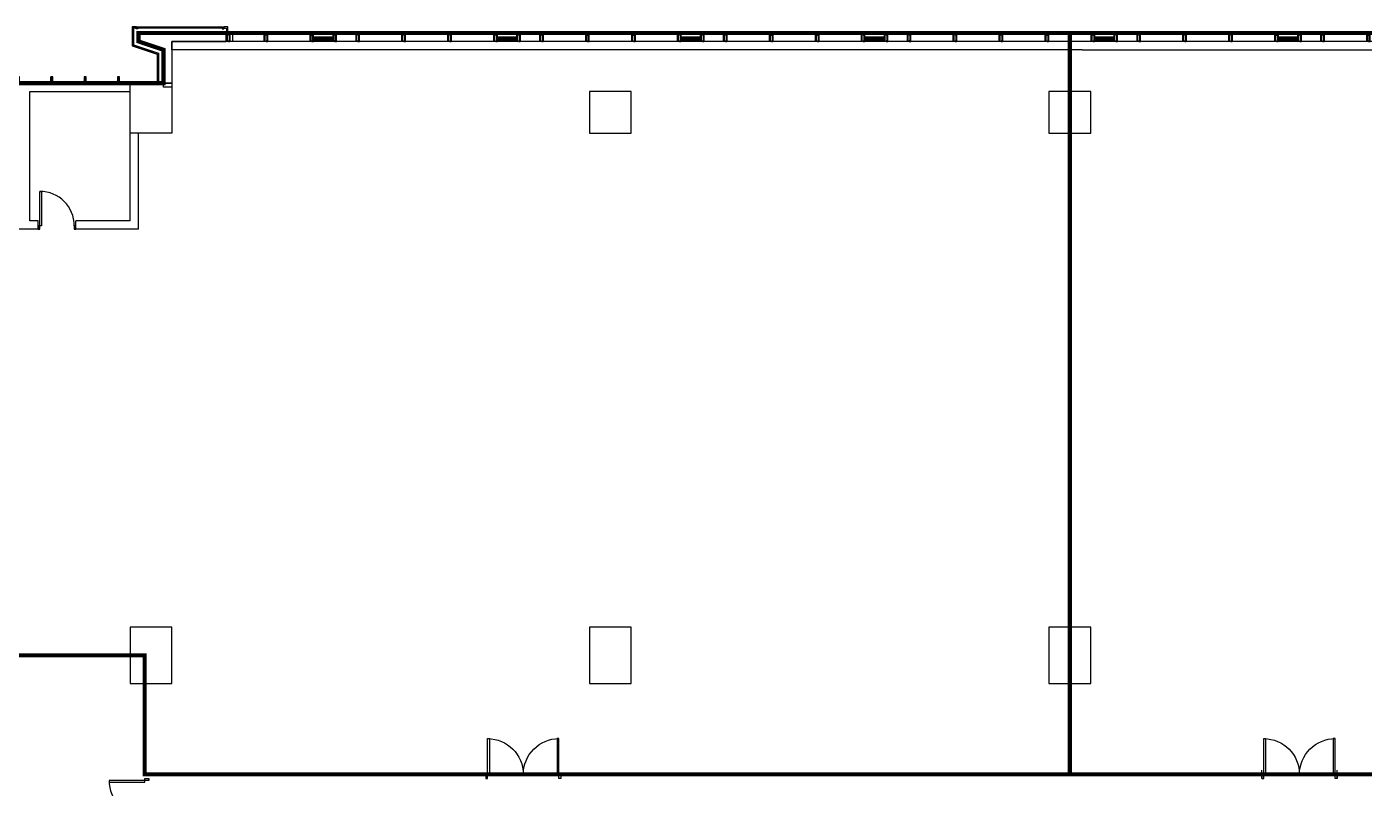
# Model space of a CAD drawing. Header units: feet. Extents: x 1421395 to 1426379, y -945253 to -943919.
# Drawn here: x 1422474 to 1423721, y -944629 to -943919 of the extents above; entities that cross this region are included whole.
import ezdxf

# ---------------------------------------------------------------- set-up
doc = ezdxf.new("R2010")
doc.units = ezdxf.units.FT
doc.linetypes.add('HIDDEN', pattern=[0.375, 0.25, -0.125])
for name, color, linetype in [('04--hatch-1', 8, 'Continuous'), ('06--line-1', 1, 'Continuous'), ('E--concrete-2', 4, 'Continuous'), ('F--Blockwall', 3, 'Continuous'), ('glass', 5, 'Continuous'), ('glazing', 145, 'Continuous'), ('H--metalwork', 1, 'Continuous'), ('L--doors-1', 1, 'Continuous'), ('M--Tiling', 9, 'Continuous'), ('Xref Typical$0$E--concrete-2', 4, 'Continuous'), ('Xref Typical$0$F--Blockwall', 3, 'Continuous'), ('Xref Typical$0$L--doors-1', 1, 'Continuous'), ('Xref Typical$0$L--windows-1', 1, 'Continuous')]:
    doc.layers.add(name, color=color, linetype=linetype)
for name, color, linetype, lineweight in [('1.PROFILES', 6, 'Continuous', 35), ('CC AC  FDN', 7, 'Continuous', 13), ('pline', 210, 'Continuous', 5)]:
    doc.layers.add(name, color=color, linetype=linetype, lineweight=lineweight)

# ---------------------------------------------------------------- blocks, each defined once
blk = doc.blocks.new('D-1800')
at = {"layer": 'L--doors-1', "color": 5}
for points in [[(45, 50), (45, 905), (90, 905), (90, 50)], [(1755, 50), (1755, 905), (1710, 905), (1710, 50)], [(0, -50), (45, -50), (45, 50), (0, 50)], [(1800, -50), (1755, -50), (1755, 50), (1800, 50)]]:
    blk.add_lwpolyline(points, close=True, dxfattribs=at)
at = {"layer": 'L--doors-1'}
for centre, start, end in [((45, 50), 0, 90), ((1755, 50), 90, 180)]:
    blk.add_arc(centre, 855, start, end, dxfattribs=at)
blk = doc.blocks.new('RGQ')
at = {"layer": '04--hatch-1'}
h = blk.add_hatch(dxfattribs=at)
h.set_pattern_fill('ANSI31', color=256)
h.paths.add_polyline_path([(431651, 108268), (431601, 108268), (431601, 108168), (431651, 108168)])
h.paths.add_polyline_path([(431646, 108263), (431646, 108173), (431606, 108173), (431606, 108263)], flags=16)
at = {"layer": 'H--metalwork'}
for points in [[(431601, 108268), (431651, 108268), (431651, 108168), (431601, 108168)], [(431606, 108263), (431646, 108263), (431646, 108173), (431606, 108173)]]:
    blk.add_lwpolyline(points, close=True, dxfattribs=at)
blk = doc.blocks.new('fxdtj')
at = {"layer": 'H--metalwork', "color": 252, "elevation": 0}
for points in [[(-33713, 84377), (-33663, 84377), (-33663, 84382), (-33713, 84382)], [(-33713, 84332), (-33663, 84332), (-33663, 84337), (-33713, 84337)], [(-33691, 84337), (-33685, 84337), (-33685, 84377), (-33691, 84377)], [(-33313, 84332), (-33263, 84332), (-33263, 84337), (-33313, 84337)], [(-33313, 84332), (-33263, 84332), (-33263, 84232), (-33313, 84232)], [(-33291, 84337), (-33285, 84337), (-33285, 84383), (-33291, 84383)], [(-32913, 84332), (-32863, 84332), (-32863, 84337), (-32913, 84337)], [(-32913, 84332), (-32863, 84332), (-32863, 84232), (-32913, 84232)], [(-32891, 84337), (-32885, 84337), (-32885, 84383), (-32891, 84383)], [(-32513, 84332), (-32463, 84332), (-32463, 84337), (-32513, 84337)], [(-32513, 84332), (-32463, 84332), (-32463, 84232), (-32513, 84232)], [(-32491, 84337), (-32485, 84337), (-32485, 84383), (-32491, 84383)], [(-32113, 84332), (-32063, 84332), (-32063, 84337), (-32113, 84337)], [(-32113, 84332), (-32063, 84332), (-32063, 84232), (-32113, 84232)], [(-32091, 84337), (-32085, 84337), (-32085, 84383), (-32091, 84383)], [(-31713, 84332), (-31663, 84332), (-31663, 84337), (-31713, 84337)], [(-31713, 84332), (-31663, 84332), (-31663, 84232), (-31713, 84232)], [(-31691, 84337), (-31685, 84337), (-31685, 84383), (-31691, 84383)], [(-31313, 84332), (-31263, 84332), (-31263, 84337), (-31313, 84337)], [(-31313, 84332), (-31263, 84332), (-31263, 84232), (-31313, 84232)], [(-31291, 84337), (-31285, 84337), (-31285, 84383), (-31291, 84383)], [(-30913, 84332), (-30863, 84332), (-30863, 84337), (-30913, 84337)], [(-30913, 84332), (-30863, 84332), (-30863, 84232), (-30913, 84232)], [(-30891, 84337), (-30885, 84337), (-30885, 84383), (-30891, 84383)], [(-30513, 84332), (-30463, 84332), (-30463, 84337), (-30513, 84337)], [(-30513, 84332), (-30463, 84332), (-30463, 84232), (-30513, 84232)], [(-30491, 84337), (-30485, 84337), (-30485, 84383), (-30491, 84383)], [(-30113, 84332), (-30063, 84332), (-30063, 84337), (-30113, 84337)], [(-30113, 84332), (-30063, 84332), (-30063, 84232), (-30113, 84232)], [(-30091, 84337), (-30085, 84337), (-30085, 84383), (-30091, 84383)], [(-29713, 84377), (-29663, 84377), (-29663, 84382), (-29713, 84382)], [(-29713, 84332), (-29663, 84332), (-29663, 84337), (-29713, 84337)], [(-29691, 84337), (-29685, 84337), (-29685, 84377), (-29691, 84377)], [(-28913, 84377), (-28863, 84377), (-28863, 84382), (-28913, 84382)], [(-28913, 84332), (-28863, 84332), (-28863, 84337), (-28913, 84337)], [(-28891, 84337), (-28885, 84337), (-28885, 84377), (-28891, 84377)], [(-28113, 84377), (-28063, 84377), (-28063, 84382), (-28113, 84382)], [(-28113, 84332), (-28063, 84332), (-28063, 84337), (-28113, 84337)], [(-28091, 84337), (-28085, 84337), (-28085, 84377), (-28091, 84377)], [(-27313, 84377), (-27263, 84377), (-27263, 84382), (-27313, 84382)], [(-27313, 84332), (-27263, 84332), (-27263, 84337), (-27313, 84337)], [(-27291, 84337), (-27285, 84337), (-27285, 84377), (-27291, 84377)], [(-26513, 84377), (-26463, 84377), (-26463, 84382), (-26513, 84382)], [(-26513, 84332), (-26463, 84332), (-26463, 84337), (-26513, 84337)], [(-26491, 84337), (-26485, 84337), (-26485, 84377), (-26491, 84377)], [(-25713, 84377), (-25663, 84377), (-25663, 84382), (-25713, 84382)], [(-25713, 84332), (-25663, 84332), (-25663, 84337), (-25713, 84337)], [(-25691, 84337), (-25685, 84337), (-25685, 84377), (-25691, 84377)]]:
    blk.add_lwpolyline(points, close=True, dxfattribs=at)
at = {"layer": 'H--metalwork'}
for p in [(-465314, -23936, 0), (-461314, -23936, 0), (-460514, -23936, 0), (-459714, -23936, 0), (-458914, -23936, 0), (-458114, -23936, 0), (-457314, -23936, 0)]:
    blk.add_blockref('RGQ', p, dxfattribs=at)
blk = doc.blocks.new('Xref Typical$0$D-1800')
at = {"layer": 'Xref Typical$0$L--doors-1', "color": 5}
for points in [[(45, 50), (45, 905), (90, 905), (90, 50)], [(1755, 50), (1755, 905), (1710, 905), (1710, 50)], [(0, -50), (45, -50), (45, 50), (0, 50)], [(1800, -50), (1755, -50), (1755, 50), (1800, 50)]]:
    blk.add_lwpolyline(points, close=True, dxfattribs=at)
at = {"layer": 'Xref Typical$0$L--doors-1'}
for centre, start, end in [((45, 50), 0, 90), ((1755, 50), 90, 180)]:
    blk.add_arc(centre, 855, start, end, dxfattribs=at)
blk = doc.blocks.new('Xref Typical$0$00_xref_ser core$0$00_xref_ser core$0$D-1100')
at = {"layer": 'Xref Typical$0$L--doors-1', "color": 5}
for points in [[(45, 50), (45, 1060), (90, 1060), (90, 50)], [(0, -50), (45, -50), (45, 50), (0, 50)], [(1055, -50), (1100, -50), (1100, 50), (1055, 50)]]:
    blk.add_lwpolyline(points, close=True, dxfattribs=at)
at = {"layer": 'Xref Typical$0$L--doors-1'}
blk.add_arc((45, 50), 1010, 0, 90, dxfattribs=at)
blk = doc.blocks.new('dxfhjt')
at = {"lineweight": 9}
h = blk.add_hatch(dxfattribs=at)
h.set_pattern_fill('ANSI32', color=250, scale=5, angle=900, style=0)
h.set_pattern_definition([(225, (123068.4649, -64400.1108), (1.325825215, -1.325825215), []), (225, (123067.581, -64400.1108), (1.325825215, -1.325825215), [])])
h.paths.add_polyline_path([(-56844, -163132, 0.414214), (-56844, -163132), (-56844, -163131), (-56845, -163130), (-56845, -163130), (-56845, -163111), (-56845, -163111), (-56844, -163110), (-56844, -163109, 0.414214), (-56844, -163109), (-56847, -163109, 0.414214), (-56847, -163109), (-56847, -163112), (-56849, -163112, 0.094195), (-56849, -163112), (-56849, -163129, 0.094195), (-56849, -163129), (-56847, -163129), (-56847, -163132, 0.414214), (-56847, -163132)])
h = blk.add_hatch(dxfattribs=at)
h.set_pattern_fill('ANSI32', color=250, scale=5, angle=900, style=0)
h.set_pattern_definition([(225, (120069.4656, -64400.1108), (1.325825215, -1.325825215), []), (225, (120068.5818, -64400.1108), (1.325825215, -1.325825215), [])])
h.paths.add_polyline_path([(-56844, -163154, -0.414214), (-56844, -163154), (-56844, -163155), (-56845, -163156), (-56845, -163156), (-56845, -163175), (-56845, -163175), (-56844, -163176), (-56844, -163177, -0.414214), (-56844, -163177), (-56847, -163177, -0.414214), (-56847, -163177), (-56847, -163174), (-56849, -163174, -0.094195), (-56849, -163174), (-56849, -163157, -0.094195), (-56849, -163157), (-56847, -163157), (-56847, -163154, -0.414214), (-56847, -163154)])
at = {"color": 250}
for p, q in [((-56874, -163140, 0), (-56874, -163137, 0)), ((-56874, -163137, 0), (-56856, -163137, 0)), ((-56856, -163137, 0), (-56874, -163137, 0)), ((-56874, -163137, 0), (-56874, -163140, 0)), ((-56865, -163140, 0), (-56874, -163140, 0)), ((-56874, -163140, 0), (-56865, -163140, 0)), ((-56865, -163146, 0), (-56874, -163146, 0)), ((-56874, -163146, 0), (-56874, -163149, 0)), ((-56874, -163149, 0), (-56874, -163147, 0)), ((-56874, -163147, 0), (-56865, -163147, 0)), ((-56856, -163149, 0), (-56874, -163149, 0)), ((-56874, -163149, 0), (-56856, -163149, 0)), ((-56865, -163147, 0), (-56865, -163140, 0)), ((-56865, -163145, 0), (-56865, -163146, 0)), ((-56849, -163133, 0), (-56857, -163133, 0)), ((-56849, -163153, 0), (-56857, -163153, 0)), ((-56856, -163140, 0), (-56856, -163144, 0)), ((-56856, -163140, 0), (-56851, -163140, 0)), ((-56856, -163146, 0), (-56856, -163142, 0)), ((-56856, -163146, 0), (-56836, -163146, 0)), ((-56851, -163140, 0), (-56849, -163140, 0)), ((-56851, -163146, 0), (-56849, -163146, 0)), ((-56684, -163103, 0), (-56849, -163103, 0)), ((-56849, -163103, 0), (-56849, -163106, 0)), ((-56849, -163106, 0), (-56849, -163111, 0)), ((-56849, -163111, 0), (-56847, -163111, 0)), ((-56847, -163129, 0), (-56849, -163129, 0)), ((-56849, -163129, 0), (-56849, -163132, 0)), ((-56849, -163132, 0), (-56849, -163133, 0)), ((-56849, -163140, 0), (-56836, -163140, 0)), ((-56849, -163146, 0), (-56836, -163146, 0)), ((-56849, -163156, 0), (-56849, -163153, 0)), ((-56849, -163154, 0), (-56849, -163153, 0)), ((-56847, -163157, 0), (-56849, -163157, 0)), ((-56849, -163180, 0), (-56849, -163174, 0)), ((-56849, -163175, 0), (-56847, -163175, 0)), ((-56849, -163183, 0), (-56849, -163180, 0)), ((-56684, -163183, 0), (-56849, -163183, 0)), ((-56847, -163108, 0), (-56844, -163108, 0)), ((-56847, -163111, 0), (-56847, -163109, 0)), ((-56847, -163132, 0), (-56847, -163129, 0)), ((-56844, -163132, 0), (-56847, -163132, 0)), ((-56844, -163154, 0), (-56847, -163154, 0)), ((-56847, -163154, 0), (-56847, -163157, 0)), ((-56847, -163175, 0), (-56847, -163177, 0)), ((-56847, -163178, 0), (-56844, -163178, 0)), ((-56844, -163111, 0), (-56845, -163111, 0)), ((-56845, -163111, 0), (-56845, -163130, 0)), ((-56845, -163130, 0), (-56844, -163130, 0)), ((-56845, -163175, 0), (-56845, -163156, 0)), ((-56845, -163156, 0), (-56844, -163156, 0)), ((-56844, -163175, 0), (-56845, -163175, 0)), ((-56844, -163109, 0), (-56844, -163110, 0)), ((-56844, -163110, 0), (-56844, -163111, 0)), ((-56844, -163130, 0), (-56844, -163131, 0)), ((-56844, -163131, 0), (-56844, -163132, 0)), ((-56844, -163155, 0), (-56844, -163154, 0)), ((-56844, -163156, 0), (-56844, -163155, 0)), ((-56844, -163176, 0), (-56844, -163175, 0)), ((-56844, -163177, 0), (-56844, -163176, 0)), ((-56840, -163127, 0), (-56840, -163117, 0)), ((-56836, -163128, 0), (-56840, -163128, 0)), ((-56840, -163138, 0), (-56840, -163130, 0)), ((-56840, -163130, 0), (-56838, -163130, 0)), ((-56838, -163138, 0), (-56840, -163138, 0)), ((-56838, -163148, 0), (-56840, -163148, 0)), ((-56840, -163148, 0), (-56840, -163156, 0)), ((-56840, -163156, 0), (-56838, -163156, 0)), ((-56836, -163158, 0), (-56840, -163158, 0)), ((-56840, -163159, 0), (-56840, -163168, 0)), ((-56839, -163117, 0), (-56689, -163117, 0)), ((-56839, -163169, 0), (-56689, -163169, 0)), ((-56838, -163130, 0), (-56837, -163130, 0)), ((-56837, -163138, 0), (-56838, -163138, 0)), ((-56837, -163148, 0), (-56838, -163148, 0)), ((-56838, -163156, 0), (-56837, -163156, 0)), ((-56837, -163130, 0), (-56837, -163130, 0)), ((-56837, -163131, 0), (-56836, -163130, 0)), ((-56836, -163137, 0), (-56837, -163137, 0)), ((-56837, -163137, 0), (-56837, -163138, 0)), ((-56837, -163149, 0), (-56837, -163148, 0)), ((-56836, -163149, 0), (-56837, -163149, 0)), ((-56837, -163155, 0), (-56836, -163156, 0)), ((-56837, -163156, 0), (-56837, -163156, 0)), ((-56836, -163130, 0), (-56836, -163128, 0)), ((-56836, -163140, 0), (-56836, -163137, 0)), ((-56836, -163146, 0), (-56836, -163149, 0)), ((-56836, -163156, 0), (-56836, -163158, 0)), ((-56689, -163126, 0), (-56692, -163126, 0)), ((-56692, -163126, 0), (-56692, -163129, 0)), ((-56692, -163129, 0), (-56691, -163129, 0)), ((-56691, -163135, 0), (-56692, -163135, 0)), ((-56692, -163135, 0), (-56692, -163137, 0)), ((-56692, -163137, 0), (-56692, -163138, 0)), ((-56692, -163138, 0), (-56682, -163138, 0)), ((-56692, -163149, 0), (-56692, -163148, 0)), ((-56692, -163148, 0), (-56682, -163148, 0)), ((-56692, -163151, 0), (-56692, -163149, 0)), ((-56691, -163151, 0), (-56692, -163151, 0)), ((-56692, -163158, 0), (-56691, -163157, 0)), ((-56692, -163160, 0), (-56692, -163158, 0)), ((-56689, -163160, 0), (-56692, -163160, 0)), ((-56691, -163129, 0), (-56691, -163128, 0)), ((-56691, -163128, 0), (-56691, -163128, 0)), ((-56691, -163128, 0), (-56689, -163128, 0)), ((-56691, -163136, 0), (-56691, -163135, 0)), ((-56691, -163136, 0), (-56691, -163136, 0)), ((-56691, -163136, 0), (-56691, -163136, 0)), ((-56691, -163150, 0), (-56691, -163150, 0)), ((-56691, -163150, 0), (-56691, -163150, 0)), ((-56691, -163151, 0), (-56691, -163151, 0)), ((-56691, -163158, 0), (-56691, -163158, 0)), ((-56691, -163158, 0), (-56691, -163158, 0)), ((-56691, -163158, 0), (-56689, -163158, 0)), ((-56689, -163136, 0), (-56690, -163136, 0)), ((-56690, -163136, 0), (-56690, -163136, 0)), ((-56689, -163150, 0), (-56690, -163150, 0)), ((-56690, -163150, 0), (-56690, -163150, 0)), ((-56688, -163118, 0), (-56688, -163126, 0)), ((-56688, -163128, 0), (-56688, -163135, 0)), ((-56688, -163158, 0), (-56688, -163151, 0)), ((-56688, -163169, 0), (-56688, -163161, 0)), ((-56683, -163103, 0), (-56684, -163103, 0)), ((-56683, -163183, 0), (-56684, -163183, 0)), ((-56682, -163104, 0), (-56683, -163103, 0)), ((-56682, -163182, 0), (-56683, -163183, 0)), ((-56682, -163138, 0), (-56682, -163104, 0)), ((-56682, -163148, 0), (-56682, -163182, 0))]:
    blk.add_line(p, q, dxfattribs=at)
at = {"color": 250, "lineweight": 0}
for p, q in [((-56857, -163120, 0), (-56849, -163133, 0)), ((-56849, -163120, 0), (-56857, -163133, 0)), ((-56857, -163166, 0), (-56849, -163153, 0)), ((-56849, -163166, 0), (-56857, -163153, 0))]:
    blk.add_line(p, q, dxfattribs=at)
at = {"color": 250, "lineweight": 0, "elevation": 0}
for points in [[(-56857, -163120), (-56857, -163133), (-56849, -163133), (-56849, -163120)], [(-56857, -163166), (-56857, -163153), (-56849, -163153), (-56849, -163166)]]:
    blk.add_lwpolyline(points, close=True, dxfattribs=at)
at = {"color": 250, "elevation": 0}
for points in [[(-56857, -163133), (-56857, -163137)], [(-56857, -163153), (-56857, -163149)], [(-56856, -163146), (-56856, -163137)], [(-56856, -163146), (-56856, -163149)]]:
    blk.add_lwpolyline(points, dxfattribs=at)
at = {"color": 250, "lineweight": 9, "elevation": 0}
for points in [[(-56847, -163112), (-56847, -163109, -0.414214), (-56847, -163109), (-56844, -163109, -0.414214), (-56844, -163109), (-56844, -163110), (-56845, -163111), (-56845, -163111), (-56845, -163130), (-56845, -163130), (-56844, -163131), (-56844, -163132, -0.414214), (-56844, -163132), (-56847, -163132, -0.414214), (-56847, -163132), (-56847, -163129), (-56849, -163129, -0.094195), (-56849, -163129), (-56849, -163112, -0.094195), (-56849, -163112)], [(-56847, -163174), (-56847, -163177, 0.414214), (-56847, -163177), (-56844, -163177, 0.414214), (-56844, -163177), (-56844, -163176), (-56845, -163175), (-56845, -163175), (-56845, -163156), (-56845, -163156), (-56844, -163155), (-56844, -163154, 0.414214), (-56844, -163154), (-56847, -163154, 0.414214), (-56847, -163154), (-56847, -163157), (-56849, -163157, 0.094195), (-56849, -163157), (-56849, -163174, 0.094195), (-56849, -163174)]]:
    blk.add_lwpolyline(points, format="xyb", close=True, dxfattribs=at)
at = {"color": 250, "elevation": 0}
for points in [[(-56840, -163114), (-56840, -163106), (-56688, -163106), (-56688, -163114)], [(-56840, -163114), (-56840, -163106), (-56688, -163106), (-56688, -163114)], [(-56840, -163172), (-56840, -163180), (-56688, -163180), (-56688, -163172)], [(-56840, -163172), (-56840, -163180), (-56688, -163180), (-56688, -163172)]]:
    blk.add_lwpolyline(points, close=True, dxfattribs=at)
at = {"color": 250, "lineweight": 0}
for centre, radius, start, end in [((-56853, -163096, 0), 7.86, 239.3714, 300.6286), ((-56853, -163097, 0), 7.86, 239.3786, 300.5825), ((-56853, -163098, 0), 7.86, 239.3786, 300.5825), ((-56854, -163101, 0), 5.73, 229.7967, 318.6614), ((-56854, -163102, 0), 5.73, 229.7967, 318.6614), ((-56854, -163104, 0), 5.73, 229.7967, 318.6614), ((-56854, -163105, 0), 5.73, 229.7967, 318.6614), ((-56854, -163106, 0), 5.73, 229.7967, 318.6614), ((-56854, -163107, 0), 5.73, 229.7967, 318.6614), ((-56854, -163109, 0), 5.73, 229.7967, 318.6614), ((-56854, -163110, 0), 5.73, 229.7967, 318.6614), ((-56854, -163111, 0), 5.73, 229.7967, 318.6614), ((-56854, -163112, 0), 5.73, 229.7967, 318.6614), ((-56854, -163113, 0), 5.73, 229.7967, 318.6614), ((-56854, -163172, 0), 5.73, 41.3386, 130.2033), ((-56854, -163174, 0), 5.73, 41.3386, 130.2033), ((-56854, -163175, 0), 5.73, 41.3386, 130.2033), ((-56854, -163176, 0), 5.73, 41.3386, 130.2033), ((-56854, -163177, 0), 5.73, 41.3386, 130.2033), ((-56854, -163179, 0), 5.73, 41.3386, 130.2033), ((-56854, -163180, 0), 5.73, 41.3386, 130.2033), ((-56854, -163181, 0), 5.73, 41.3386, 130.2033), ((-56854, -163182, 0), 5.73, 41.3386, 130.2033), ((-56854, -163183, 0), 5.73, 41.3386, 130.2033), ((-56854, -163184, 0), 5.73, 41.3386, 130.2033), ((-56853, -163188, 0), 7.86, 59.4175, 120.6214), ((-56853, -163189, 0), 7.86, 59.4175, 120.6214), ((-56853, -163190, 0), 7.86, 59.3714, 120.6286)]:
    blk.add_arc(centre, radius, start, end, dxfattribs=at)
at = {"color": 250}
for centre, radius, start, end in [((-56847, -163109, 0), 0.5, 90, 180), ((-56847, -163132, 0), 0.5, 180, 270), ((-56847, -163154, 0), 0.5, 90, 180), ((-56847, -163177, 0), 0.5, 180, 270), ((-56844, -163109, 0), 0.5, 360, 90), ((-56844, -163132, 0), 0.5, 270, 0), ((-56844, -163154, 0), 0.5, 360, 90), ((-56844, -163177, 0), 0.5, 270, 0), ((-56839, -163117, 0), 0.5, 90, 180), ((-56840, -163127, 0), 0.3, 180, 270), ((-56840, -163159, 0), 0.3, 90, 180), ((-56839, -163168, 0), 0.5, 180, 270), ((-56838, -163130, 0), 0.3, 75.7816, 104.2184), ((-56838, -163137, 0), 0.3, 258.6985, 281.3015), ((-56838, -163149, 0), 0.3, 78.6985, 101.3015), ((-56838, -163156, 0), 0.3, 255.7816, 284.2184), ((-56837, -163130, 0), 0.3, 180, 285), ((-56837, -163137, 0), 0.3, 75, 180), ((-56837, -163149, 0), 0.3, 180, 285), ((-56837, -163156, 0), 0.3, 75, 180), ((-56691, -163128, 0), 0.3, 129.5901, 195), ((-56691, -163129, 0), 0.3, 255, 348.3535), ((-56691, -163135, 0), 0.3, 1.3831, 105), ((-56691, -163136, 0), 0.3, 246.8392, 300), ((-56691, -163136, 0), 0.3, 240.8395, 268.2462), ((-56691, -163136, 0), 0.3, 165, 230.4099), ((-56691, -163151, 0), 0.3, 60, 113.1608), ((-56691, -163151, 0), 0.3, 91.7538, 119.1605), ((-56691, -163151, 0), 0.3, 129.5901, 195), ((-56691, -163151, 0), 0.3, 255, 358.6169), ((-56691, -163158, 0), 0.3, 11.6465, 105), ((-56691, -163158, 0), 0.3, 165, 230.4099), ((-56689, -163118, 0), 0.5, 0, 90), ((-56689, -163126, 0), 0.3, 270, 360), ((-56689, -163128, 0), 0.3, 360, 90), ((-56689, -163135, 0), 0.5, 270, 0), ((-56689, -163151, 0), 0.5, 0, 90), ((-56689, -163158, 0), 0.3, 270, 0), ((-56689, -163161, 0), 0.3, 360, 90), ((-56689, -163169, 0), 0.5, 270, 0)]:
    blk.add_arc(centre, radius, start, end, dxfattribs=at)
blk = doc.blocks.new('sdtgh')
at = {"color": 6, "lineweight": 0}
for p, q in [((-18592, -46661, 0), (-19062, -46661, 0)), ((-18592, -46752, 0), (-19062, -46752, 0)), ((-18594, -46663, 0), (-19060, -46663, 0)), ((-18594, -46750, 0), (-19060, -46750, 0))]:
    blk.add_line(p, q, dxfattribs=at)
at = {"color": 250, "elevation": 0}
for points in [[(-19043, -46730, -0.451718), (-19051, -46721), (-19043, -46691, 1.135042), (-19059, -46691), (-19051, -46721, -0.451718), (-19059, -46730, -0.023484), (-19060, -46730, -0.023484)], [(-19025, -46730, -0.451718), (-19033, -46721), (-19025, -46691, 1.135042), (-19041, -46691), (-19033, -46721, -0.451718), (-19041, -46730, -0.137116), (-19045, -46729, -0.137116)], [(-19009, -46730, -0.451718), (-19017, -46721), (-19009, -46691, 1.135042), (-19025, -46691), (-19017, -46721, -0.451718), (-19025, -46730, -0.137116), (-19029, -46729, -0.137116)], [(-18993, -46730, -0.451718), (-19001, -46721), (-18993, -46691, 1.135042), (-19009, -46691), (-19001, -46721, -0.451718), (-19009, -46730, -0.137116), (-19013, -46729, -0.137116)], [(-18977, -46730, -0.451718), (-18985, -46721), (-18977, -46691, 1.135042), (-18993, -46691), (-18985, -46721, -0.451718), (-18993, -46730, -0.137116), (-18997, -46729, -0.137116)], [(-18961, -46730, -0.451718), (-18969, -46721), (-18961, -46691, 1.135042), (-18977, -46691), (-18969, -46721, -0.451718), (-18977, -46730, -0.137116), (-18981, -46729, -0.137116)], [(-18945, -46730, -0.451718), (-18953, -46721), (-18945, -46691, 1.135042), (-18961, -46691), (-18953, -46721, -0.451718), (-18961, -46730, -0.137116), (-18965, -46729, -0.137116)], [(-18929, -46730, -0.451718), (-18937, -46721), (-18929, -46691, 1.135042), (-18945, -46691), (-18937, -46721, -0.451718), (-18945, -46730, -0.137116), (-18949, -46729, -0.137116)], [(-18913, -46730, -0.451718), (-18921, -46721), (-18913, -46691, 1.135042), (-18929, -46691), (-18921, -46721, -0.451718), (-18929, -46730, -0.137116), (-18933, -46729, -0.137116)], [(-18897, -46730, -0.451718), (-18905, -46721), (-18897, -46691, 1.135042), (-18913, -46691), (-18905, -46721, -0.451718), (-18913, -46730, -0.137116), (-18917, -46729, -0.137116)], [(-18881, -46730, -0.451718), (-18889, -46721), (-18881, -46691, 1.135042), (-18897, -46691), (-18889, -46721, -0.451718), (-18897, -46730, -0.137116), (-18901, -46729, -0.137116)], [(-18865, -46730, -0.451718), (-18873, -46721), (-18865, -46691, 1.135042), (-18881, -46691), (-18873, -46721, -0.451718), (-18881, -46730, -0.137116), (-18885, -46729, -0.137116)], [(-18849, -46730, -0.451718), (-18857, -46721), (-18849, -46691, 1.135042), (-18865, -46691), (-18857, -46721, -0.451718), (-18865, -46730, -0.137116), (-18869, -46729, -0.137116)], [(-18833, -46730, -0.451718), (-18841, -46721), (-18833, -46691, 1.135042), (-18849, -46691), (-18841, -46721, -0.451718), (-18849, -46730, -0.137116), (-18853, -46729, -0.137116)], [(-18817, -46730, -0.451718), (-18825, -46721), (-18817, -46691, 1.135042), (-18833, -46691), (-18825, -46721, -0.451718), (-18833, -46730, -0.137116), (-18837, -46729, -0.137116)], [(-18801, -46730, -0.451718), (-18809, -46721), (-18801, -46691, 1.135042), (-18817, -46691), (-18809, -46721, -0.451718), (-18817, -46730, -0.137116), (-18821, -46729, -0.137116)], [(-18785, -46730, -0.451718), (-18793, -46721), (-18785, -46691, 1.135042), (-18801, -46691), (-18793, -46721, -0.451718), (-18801, -46730, -0.137116), (-18805, -46729, -0.137116)], [(-18769, -46730, -0.451718), (-18777, -46721), (-18769, -46691, 1.135042), (-18785, -46691), (-18777, -46721, -0.451718), (-18785, -46730, -0.137116), (-18789, -46729, -0.137116)], [(-18753, -46730, -0.451718), (-18761, -46721), (-18753, -46691, 1.135042), (-18769, -46691), (-18761, -46721, -0.451718), (-18769, -46730, -0.137116), (-18773, -46729, -0.137116)], [(-18753, -46730, 0.451718), (-18745, -46721), (-18753, -46691, -1.135042), (-18737, -46691), (-18745, -46721, 0.451718), (-18737, -46730, 0.137116), (-18733, -46729, 0.137116)], [(-18721, -46730, -0.451718), (-18729, -46721), (-18721, -46691, 1.135042), (-18737, -46691), (-18729, -46721, -0.451718), (-18737, -46730, -0.137116), (-18741, -46729, -0.137116)], [(-18721, -46730, 0.451718), (-18713, -46721), (-18721, -46691, -1.135042), (-18705, -46691), (-18713, -46721, 0.451718), (-18705, -46730, 0.137116), (-18701, -46729, 0.137116)], [(-18689, -46730, -0.451718), (-18697, -46721), (-18689, -46691, 1.135042), (-18705, -46691), (-18697, -46721, -0.451718), (-18705, -46730, -0.137116), (-18709, -46729, -0.137116)], [(-18689, -46730, 0.451718), (-18681, -46721), (-18689, -46691, -1.135042), (-18673, -46691), (-18681, -46721, 0.451718), (-18673, -46730, 0.137116), (-18669, -46729, 0.137116)], [(-18657, -46730, -0.451718), (-18665, -46721), (-18657, -46691, 1.135042), (-18673, -46691), (-18665, -46721, -0.451718), (-18673, -46730, -0.137116), (-18677, -46729, -0.137116)], [(-18657, -46730, 0.451718), (-18649, -46721), (-18657, -46691, -1.135042), (-18641, -46691), (-18649, -46721, 0.451718), (-18641, -46730, 0.137116), (-18637, -46729, 0.137116)], [(-18625, -46730, -0.451718), (-18633, -46721), (-18625, -46691, 1.135042), (-18641, -46691), (-18633, -46721, -0.451718), (-18641, -46730, -0.137116), (-18645, -46729, -0.137116)], [(-18625, -46730, 0.451718), (-18617, -46721), (-18625, -46691, -1.135042), (-18609, -46691), (-18617, -46721, 0.451718), (-18609, -46730, 0.137116), (-18605, -46729, 0.137116)], [(-18593, -46730, -0.451718), (-18601, -46721), (-18593, -46691, 1.135042), (-18609, -46691), (-18601, -46721, -0.451718), (-18609, -46730, -0.137116), (-18613, -46729, -0.137116)]]:
    blk.add_lwpolyline(points, format="xyb", dxfattribs=at)
at = {"layer": '1.PROFILES'}
for p, q in [((-19062, -46661, 0), (-19062, -46752, 0)), ((-19060, -46663, 0), (-19060, -46750, 0)), ((-18594, -46750, 0), (-18594, -46663, 0)), ((-18592, -46752, 0), (-18592, -46661, 0))]:
    blk.add_line(p, q, dxfattribs=at)
at = {"layer": 'glass', "elevation": 0}
for points in [[(-19092, -46821), (-18562, -46821), (-18562, -46846), (-19092, -46846)], [(-18012, -46821), (-18542, -46821), (-18542, -46846), (-18012, -46846)]]:
    blk.add_lwpolyline(points, close=True, dxfattribs=at)
at = {"layer": '04--hatch-1', "rotation": 90.00000000010718}
for p in [(-181695, 10036, 0), (-181145, 10036, 0)]:
    blk.add_blockref('dxfhjt', p, dxfattribs=at)
blk = doc.blocks.new('xdth')
at = {"layer": 'glazing', "color": 5, "lineweight": 25}
for p, q in [((-22697, -46933, 0), (-21613, -46933, 0)), ((-22697, -46933, 0), (-22697, -46958, 0)), ((-22697, -46958, 0), (-21617, -46958, 0)), ((-21617, -46933, 0), (-21617, -46958, 0))]:
    blk.add_line(p, q, dxfattribs=at)
at = {"layer": '04--hatch-1', "rotation": 90}
blk.add_blockref('dxfhjt', (-184750, 9925, 0), dxfattribs=at)
blk = doc.blocks.new('4th')
at = {"layer": 'glazing', "color": 5, "lineweight": 25}
for p, q in [((-440902, -363795, 0), (-440023, -363795, 0)), ((-440902, -363820, 0), (-440902, -363795, 0)), ((-440023, -363820, 0), (-440023, -363795, 0)), ((-440902, -363820, 0), (-440019, -363820, 0))]:
    blk.add_line(p, q, dxfattribs=at)
at = {"layer": 'M--Tiling'}
for p, q in [((-443113, -363675, 0), (-443113, -363645, 0)), ((-441022, -363675, 0), (-441018, -363675, 0))]:
    blk.add_line(p, q, dxfattribs=at)
at = {"layer": 'M--Tiling', "color": 251}
for p, q in [((-441018, -363675, 0), (-440952, -363675, 0)), ((-440952, -363675, 0), (-440952, -363816, 0))]:
    blk.add_line(p, q, dxfattribs=at)
at = {"layer": 'M--Tiling', "elevation": 0}
for points in [[(-443113, -363645), (-443213, -363645), (-443213, -364100), (-442613, -364300), (-442613, -364994)], [(-443117, -363675), (-443117, -363649), (-443209, -363649), (-443209, -364097), (-442609, -364297), (-442609, -364994)], [(-443113, -363675), (-443113, -363690), (-443078, -363690), (-443078, -363695), (-443117, -363695), (-443117, -363675)], [(-441022, -363675), (-441022, -363690), (-441057, -363690), (-441057, -363695), (-441018, -363695), (-441018, -363675)], [(-441034, -363645), (-441034, -363675)], [(-440952, -363816), (-440952, -363820), (-440922, -363820), (-440922, -363645), (-441022, -363645), (-441022, -363675)], [(-440952, -363816), (-440952, -363816), (-440926, -363816), (-440926, -363649), (-441018, -363649), (-441018, -363675)]]:
    blk.add_lwpolyline(points, dxfattribs=at)
at = {"layer": 'M--Tiling', "color": 251, "elevation": 0}
blk.add_lwpolyline([(-443113, -363675), (-443183, -363675), (-443183, -364078), (-442583, -364278), (-442583, -364994)], dxfattribs=at)
at = {"layer": 'M--Tiling', "elevation": 0}
blk.add_lwpolyline([(-443101, -363645), (-441034, -363645), (-441034, -363675), (-443101, -363675)], close=True, dxfattribs=at)
at = {"layer": '04--hatch-1', "extrusion": (2.95309e-22, -4.23515e-22, -1), "zscale": -0.9999999999999999, "rotation": 179.9999999999999}
for name, p in [('xdth', (417306, -410753, 0)), ('sdtgh', (419811, -410641, 0)), ('xdth', (415106, -410753, 0)), ('xdth', (414006, -410753, 0)), ('xdth', (412906, -410753, 0)), ('sdtgh', (415411, -410641, 0)), ('xdth', (410706, -410753, 0)), ('xdth', (409603, -410753, 0)), ('xdth', (408506, -410753, 0)), ('sdtgh', (411011, -410641, 0)), ('xdth', (406306, -410753, 0)), ('xdth', (405206, -410753, 0)), ('xdth', (404106, -410753, 0)), ('sdtgh', (406611, -410641, 0)), ('xdth', (401906, -410753, 0)), ('xdth', (400806, -410753, 0)), ('xdth', (399706, -410753, 0)), ('xdth', (398603, -410753, 0)), ('sdtgh', (401111, -410641, 0)), ('xdth', (396406, -410753, 0)), ('xdth', (395306, -410753, 0)), ('xdth', (394206, -410753, 0)), ('sdtgh', (396711, -410641, 0)), ('xdth', (392006, -410753, 0))]:
    blk.add_blockref(name, p, dxfattribs=at)
at = {"layer": '04--hatch-1', "extrusion": (1.8835e-21, 6.77626e-21, -1), "zscale": -0.9999999999999999, "rotation": 270}
for p in [(604055, -420677, 0), (603156, -420677, 0)]:
    blk.add_blockref('dxfhjt', p, dxfattribs=at)

msp = doc.modelspace()

# ---------------------------------------------------------------- linework, layer by layer
at = {"layer": '06--line-1', "extrusion": (-7.30952e-16, 1.25923e-06, 1)}
for p, q in [((1423753.8, -943932.8, 0), (1423458, -943932.8, 0)), ((1423458, -943940.6, 0), (1423804.4, -943940.6, 0))]:
    msp.add_line(p, q, dxfattribs=at)
at = {"layer": 'E--concrete-2', "extrusion": (-6.24309e-13, 1.25923e-06, 1), "elevation": -1.1}
for points in [[(1422609.6, -943940.6), (1422609.6, -943940.6), (1422609.6, -943932.8), (1422660.2, -943932.8), (1422660.2, -943925), (1422578.5, -943925), (1422578.5, -943932.8), (1422601.8, -943940.6)], [(1422609.6, -943940.6), (1422609.6, -943940.6), (1422609.6, -943971.7), (1422601.8, -943971.7), (1422601.8, -943940.6)]]:
    msp.add_lwpolyline(points, dxfattribs=at)
for points in [[(1422570.7, -943971.7), (1422609.6, -943971.7), (1422609.6, -944018.4), (1422570.7, -944018.4)], [(1422998.8, -944018.4), (1423037.7, -944018.4), (1423037.7, -943979.5), (1422998.8, -943979.5)], [(1423426.9, -944018.4), (1423465.8, -944018.4), (1423465.8, -943979.5), (1423426.9, -943979.5)], [(1422570.7, -944531.1), (1422609.6, -944531.1), (1422609.6, -944478.6), (1422570.7, -944478.6)], [(1422998.8, -944531.1), (1423037.7, -944531.1), (1423037.7, -944478.6), (1422998.8, -944478.6)], [(1423426.9, -944531.1), (1423465.8, -944531.1), (1423465.8, -944478.6), (1423426.9, -944478.6)]]:
    msp.add_lwpolyline(points, close=True, dxfattribs=at)
at = {"layer": 'F--Blockwall', "color": 2, "linetype": 'HIDDEN', "ltscale": 500, "extrusion": (-7.30952e-16, 1.25923e-06, 1)}
for p, q in [((1423625.4, -944619.7, 0), (1423625.4, -944611.9, 0)), ((1423695.4, -944619.7, 0), (1423695.4, -944611.9, 0))]:
    msp.add_line(p, q, dxfattribs=at)
at = {"layer": 'pline', "color": 82, "linetype": 'Continuous', "extrusion": (-7.30952e-16, 1.25923e-06, 1), "const_width": 3.89, "elevation": -1.1}
msp.add_lwpolyline([(1423446.4, -943925), (1422578.5, -943925), (1422578.5, -943932.8), (1422601.8, -943940.6), (1422601.8, -943971.7), (1422385.8, -943971.7), (1422386, -944100.1), (1422232.2, -944100.3), (1422232.2, -944137.1), (1422150.4, -944137.1), (1422146.5, -944137.1), (1422146.5, -944501), (1422146.5, -944504.9), (1422580.4, -944504.9), (1422584.3, -944504.9), (1422584.3, -944611.9), (1422584.3, -944615.8), (1423446.4, -944615.8)], close=True, dxfattribs=at)
msp.add_lwpolyline([(1425602.5, -944504.9), (1425602.5, -944137.1), (1425602.5, -944137.1), (1425602.5, -944010.6), (1425602.5, -944002.8), (1425602.5, -943971.7), (1425509.1, -943971.7), (1425509.1, -944100.1), (1425363.1, -944100.1), (1425363.1, -943971.7), (1425147.1, -943971.7), (1425147.1, -943940.6), (1425170.5, -943932.8), (1425170.5, -943925), (1425084.9, -943925), (1425083.3, -943925), (1424002.5, -943925), (1424001, -943925), (1423913.4, -943925), (1423913.4, -943932.8), (1423936.7, -943940.6), (1423936.7, -943979.5), (1423874.5, -943979.5), (1423812.2, -943979.5), (1423812.2, -943940.6), (1423835.6, -943932.8), (1423835.6, -943925), (1423446.4, -943925), (1423446.4, -944615.8), (1423874.5, -944615.8), (1425188, -944615.8), (1425188, -944504.9), (1425602.5, -944504.9)], dxfattribs=at)
at = {"layer": 'Xref Typical$0$E--concrete-2', "extrusion": (-7.30952e-16, 1.25923e-06, 1), "elevation": -1.1}
for points in [[(1422609.6, -943975.5), (1422601.8, -943975.5), (1422601.8, -943940.6), (1422578.5, -943932.8), (1422578.5, -943925), (1422666, -943925), (1422666, -943932.8), (1422609.6, -943932.8), (1422609.6, -943940.6)], [(1422609.6, -943940.6), (1422609.6, -943975.5)]]:
    msp.add_lwpolyline(points, dxfattribs=at)
at = {"layer": 'Xref Typical$0$F--Blockwall', "extrusion": (-7.30952e-16, 1.25923e-06, 1)}
for p, q in [((1422385.8, -943971.7, 0), (1422548.3, -943971.7, 0)), ((1422570.7, -943971.7, 0), (1422543.4, -943971.7, 0)), ((1422601.8, -943971.7, 0), (1422570.7, -943971.7, 0)), ((1422477.3, -943979.5, 0), (1422543.5, -943979.5, 0)), ((1422477.3, -944100.1, 0), (1422477.3, -943979.5, 0)), ((1422543.4, -943979.5, 0), (1422570.7, -943979.5, 0)), ((1422570.7, -944100.1, 0), (1422570.7, -944018.4, 0)), ((1422578.5, -944107.9, 0), (1422578.5, -944018.4, 0)), ((1422485.1, -944100.1, 0), (1422477.3, -944100.1, 0)), ((1422485.1, -944107.9, 0), (1422485.1, -944100.1, 0)), ((1422570.7, -944100.1, 0), (1422520.1, -944100.1, 0)), ((1422520.1, -944107.9, 0), (1422520.1, -944100.1, 0)), ((1422485.1, -944107.9, 0), (1422461.7, -944107.9, 0)), ((1422578.5, -944107.9, 0), (1422520.1, -944107.9, 0))]:
    msp.add_line(p, q, dxfattribs=at)
at = {"layer": 'Xref Typical$0$F--Blockwall', "extrusion": (-7.30952e-16, 1.25923e-06, 1), "elevation": -1.1}
msp.add_lwpolyline([(1422601.8, -943971.7), (1422601.8, -943940.6)], dxfattribs=at)
at = {"layer": 'Xref Typical$0$L--windows-1', "extrusion": (-7.30952e-16, 1.25923e-06, 1)}
for p, q in [((1423458, -943940.6, 0), (1422609.6, -943940.6, 0)), ((1423458, -943932.8, 0), (1422666, -943932.8, 0))]:
    msp.add_line(p, q, dxfattribs=at)

# ---------------------------------------------------------------- block references
at = {"layer": 'CC AC  FDN', "extrusion": (-6.24309e-13, 1.25923e-06, 1), "xscale": -0.03891891879323523, "yscale": 0.03891891879323524, "zscale": 0.03891891879323524, "rotation": 180}
msp.add_blockref('fxdtj', (1423559.7, -940687.6, -1.1), dxfattribs=at)
at = {"layer": 'glazing', "color": 6, "extrusion": (1.35353e-12, 1.25923e-06, 1), "xscale": 0.03891891879323523, "yscale": 0.03891891879323523, "zscale": 0.03891891879323523}
msp.add_blockref('4th', (1439822, -929766.5, -1.1), dxfattribs=at)
at = {"layer": 'L--doors-1', "extrusion": (-6.24309e-13, 1.25923e-06, 1), "xscale": -0.03891891879323523, "yscale": 0.03891891879323524, "zscale": 0.03891891879323524, "rotation": 359.9999999999996}
msp.add_blockref('D-1800', (1423695.4, -944617.7, -1.1), dxfattribs=at)
at = {"layer": 'Xref Typical$0$L--doors-1', "extrusion": (1.62562e-12, 1.25923e-06, 1), "xscale": 0.03184275173991966, "yscale": 0.03184275173991966, "zscale": 0.03184275173991966}
msp.add_blockref('Xref Typical$0$00_xref_ser core$0$00_xref_ser core$0$D-1100', (1422485.1, -944106.3, -1.1), dxfattribs=at)
at = {"layer": 'Xref Typical$0$L--doors-1', "extrusion": (1.62574e-12, 1.25923e-06, 1), "yscale": 0.03891891879323525, "zscale": 0.03891891879323525}
for p, xscale, rotation in [((1422972.1, -944617.7, -1.1), -0.03891891879323523, 359.9999999999996), ((1422586.3, -944689.7, -1.1), 0.03891891879323525, 90.00000000001403)]:
    msp.add_blockref('Xref Typical$0$D-1800', p, dxfattribs=dict(at, xscale=xscale, rotation=rotation))

doc.saveas('drawing.dxf')
